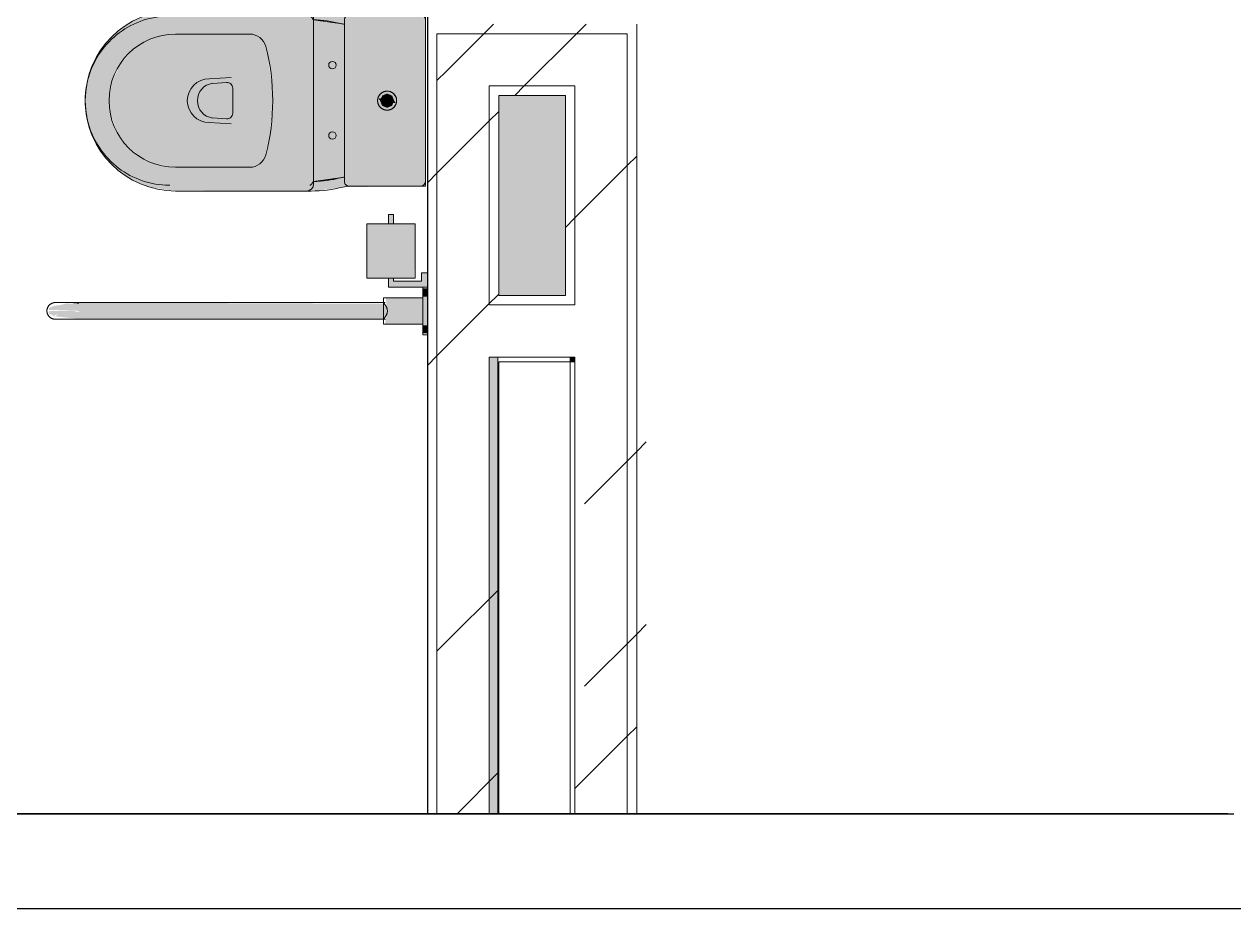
# Model space of a CAD drawing. Header units: millimetres. Extents: x -12551121 to 353735, y 112272 to 285506.
# Drawn here: x 96550 to 99092, y 166351 to 168212 of the extents above; entities that cross this region are included whole.
import ezdxf

# ---------------------------------------------------------------- set-up
doc = ezdxf.new("R2010")
doc.units = ezdxf.units.MM
doc.header["$MEASUREMENT"] = 0
for name, color, linetype in [('+AT9-HATCH', 8, 'Continuous'), ('+AT9_Hardscape', 1, 'Continuous'), ('SHEARWALL L9-L28', 4, 'Continuous')]:
    doc.layers.add(name, color=color, linetype=linetype)
for name, color, linetype, lineweight in [('FLOOR', 6, 'Continuous', 9), ('FLOOR-1', 51, 'Continuous', 9), ('PLUMB-1', 55, 'Continuous', 9), ('PLUMB-2', 254, 'Continuous', 9), ('PLUMB-4', 141, 'Continuous', 9), ('WALL-COMMON', 8, 'Continuous', 9), ('WALL-EXT', 2, 'Continuous', 9), ('WALL-EXTCUT', 1, 'Continuous', 9), ('WALL-FILL-1', 9, 'Continuous', 9), ('WALL-FILL-2', 7, 'Continuous', 9), ('WALL-INT', 6, 'Continuous', 9), ('WALL-INTCUT', 2, 'Continuous', 9), ('WALL-RETCUT-1', 1, 'Continuous', 25)]:
    doc.layers.add(name, color=color, linetype=linetype, lineweight=lineweight)
pattern_1 = [(45, (4925825.9, 2846928.6), (-791.9596, 791.9596), []), (45, (4925825.9, 2848128.6), (-791.9596, 791.9596), [])]
pattern_2 = [(45, (4847680.4, 2641064.6), (-791.9596, 791.9596), []), (45, (4847680.4, 2642264.6), (-791.9596, 791.9596), [])]

# ---------------------------------------------------------------- blocks, each defined once
blk = doc.blocks.new('AM_WC w enclosed Cistern _Bravat Rael C2181XUW_ - 715_L_ x 380_W_ x 755_H_ Bravat Rael C2181XUW w Cistern-1302198-GROUND FLOOR')
at = {"layer": 'PLUMB-2'}
h = blk.add_hatch(color=256, dxfattribs=at)
h.paths.add_polyline_path([(190, -250), (187.9, -206.4), (180, -160), (180, 0), (172.6, -0.3), (180, -10), (180, -160), (170, -170), (160.7, -170), (168.1, -208.8), (170, -235), (179.4, -235.9), (189.5, -246.5)])
h.paths.add_polyline_path([(36.2, -710.3), (22.9, -713.6), (22.9, -713.6)])
h.paths.add_polyline_path([(-160.7, -170), (-173, -169.1), (-180, -159.9), (-180, -10), (-172.3, 0), (-180, 0), (-181.7, -173.2), (-189, -224.3), (-188, -242.5), (-175, -235), (-170, -235), (-161.3, -173.2)])
h = blk.add_hatch(color=256, dxfattribs=at)
h.paths.add_polyline_path([(180, -10), (170, 0), (-172.6, -0.3), (-180, -10), (-180, -160), (-170, -170), (173, -169.1), (180, -159.9), (180, -118.2)])
h.paths.add_polyline_path([(15, -80.4), (10.6, -91), (4.9, -95.4), (4.2, -98.4), (-5.3, -93.2), (-10.6, -91), (-15, -80.4), (-10.6, -69.8), (-4.9, -65.4), (-4.2, -62.5), (5.3, -67.6), (10.6, -69.8)])
for points in [[(15, -80.4), (10.6, -69.8), (0, -65.4), (-10.6, -69.8), (-15, -80.4), (0, -80.4)], [(0, -65.4), (-4.2, -62.5), (-5.3, -67.6)], [(15, -80.4), (-15, -80.4), (-10.6, -91), (0, -95.4), (10.6, -91)], [(5.3, -93.2), (0, -95.4), (4.2, -98.4), (4.9, -95.4)], [(169.9, -235), (160.7, -170), (-160.7, -170), (-170, -235), (164.3, -235)], [(-160.7, -170), (-160.7, -170), (-161.2, -173.2)], [(-161.9, -178.2), (-162.5, -179.5), (-168.1, -208.8), (-165.9, -206.4), (-162.1, -179.5)], [(169.5, -232.6), (167.6, -206.4), (167.2, -216), (169, -229)], [(140, -369.3), (136.7, -354.4), (127.4, -342.4), (113.9, -335.4), (40.9, -323.4), (0, -320.8), (-67.5, -326.4), (-121, -338.2), (-132.7, -347.9), (-139.2, -361.7), (-140, -387.7), (-138.4, -537), (138.4, -537), (140, -525), (140, -377.3)], [(138.4, -537), (-138.4, -537), (-132.7, -567.2), (-118.3, -598.8), (-93.3, -628.3), (-62.8, -649.2), (-29.2, -661.2), (4.5, -664.4), (42, -657.8), (76.5, -641.2), (104.4, -616.9), (121.8, -593.7), (135.2, -561.2), (137.2, -546.2)]]:
    blk.add_hatch(color=256, dxfattribs=at).paths.add_polyline_path(points)
h = blk.add_hatch(color=256, dxfattribs=at)
h.paths.add_polyline_path([(190, -320.8), (188, -242.5), (175, -235), (-179.4, -235.9), (-189.5, -246.5), (-190, -266.1), (-188.5, -537), (-182.2, -576.6), (-168.2, -613.3), (-142.2, -651), (-107.9, -681.4), (-67.4, -702.7), (-22.9, -713.6), (22.9, -713.6), (67.4, -702.7), (107.9, -681.4), (142.2, -651), (168.2, -613.3), (185.6, -561.2), (190, -525), (190, -324.4)])
h.paths.add_polyline_path([(140, -369.3), (138.4, -537), (135.2, -561.2), (121.2, -595), (94.9, -627.1), (67.4, -647.3), (36.2, -660.2), (0, -665), (-36.2, -660.2), (-70, -646.2), (-99, -624), (-121.2, -595), (-135.2, -561.2), (-140, -525), (-139.2, -361.7), (-132.7, -347.9), (-121, -338.2), (-113.9, -335.4), (-57.4, -324.4), (0, -320.8), (57.4, -324.4), (121, -338.2), (132.7, -347.9), (139.2, -361.7)])
at = {"layer": 'PLUMB-1'}
for p, q in [((-180, -10), (-180, 0)), ((0, 0), (-170, 0)), ((0, 0), (-170, 0)), ((0, 0), (-146.9, 0)), ((170, 0), (0, 0)), ((146.9, 0), (0, 0)), ((170, 0), (0, 0)), ((-180, 0), (-170, 0)), ((-180, -10), (-180, -160)), ((-180, -10), (-180, -160)), ((180, 0), (170, 0)), ((180, -10), (180, 0)), ((180, -160), (180, -10)), ((180, -160), (180, -10)), ((-170, -170), (170, -170)), ((-160.7, -170), (-169.9, -235)), ((169.9, -235), (160.7, -170)), ((-190, -250), (-190, -240)), ((-190, -250), (-190, -525)), ((175, -235), (-175, -235)), ((190, -240), (190, -250)), ((190, -525), (190, -250)), ((-140, -525), (-140, -369.3)), ((-140, -525), (-140, -369.3)), ((140, -369.3), (140, -525)), ((140, -369.3), (140, -525)), ((-26.4, -405), (26.4, -405)), ((-49, -407.9), (-46, -454.4)), ((-38.3, -417.8), (-36.4, -447.1)), ((38.3, -417.8), (36.4, -447.1)), ((49, -407.9), (46, -454.4))]:
    blk.add_line(p, q, dxfattribs=at)
at = {"layer": 'PLUMB-1', "flags": 128}
for points in [[(20, -80.4), (20, -79.6), (19.9, -78.8), (19.9, -78), (19.7, -77.2), (19.6, -76.4), (19.4, -75.7), (19.2, -74.9), (19, -74.1), (18.7, -73.4), (18.4, -72.6), (18.1, -71.9), (17.7, -71.2), (17.4, -70.5), (16.9, -69.8), (16.5, -69.1), (16, -68.5), (15.6, -67.8), (15, -67.2), (14.5, -66.6), (13.9, -66.1), (13.3, -65.5), (12.7, -65), (12.1, -64.5), (11.5, -64), (10.8, -63.6), (10.1, -63.2), (9.4, -62.8), (8.7, -62.4), (8, -62.1), (7.2, -61.8), (6.5, -61.5), (5.7, -61.3), (5, -61), (4.2, -60.9), (3.4, -60.7), (2.6, -60.6), (1.8, -60.5), (1, -60.4), (0.2, -60.4), (-0.6, -60.4), (-1.4, -60.5), (-2.2, -60.5), (-3, -60.6), (-3.8, -60.8), (-4.5, -60.9), (-5.3, -61.1), (-6.1, -61.4), (-6.8, -61.6), (-7.6, -61.9), (-8.3, -62.2), (-9, -62.6), (-9.7, -63), (-10.4, -63.4), (-11.1, -63.8), (-11.8, -64.2), (-12.4, -64.7), (-13, -65.2), (-13.6, -65.8), (-14.2, -66.3), (-14.7, -66.9), (-15.3, -67.5), (-15.8, -68.1), (-16.3, -68.8), (-16.7, -69.4), (-17.1, -70.1), (-17.5, -70.8), (-17.9, -71.5), (-18.2, -72.2), (-18.6, -73), (-18.8, -73.7), (-19.1, -74.5), (-19.3, -75.2), (-19.5, -76), (-19.7, -76.8), (-19.8, -77.6), (-19.9, -78.4), (-20, -79.2), (-20, -80), (-20, -80.4)], [(-20, -80.4), (-20, -81.2), (-19.9, -82), (-19.9, -82.8), (-19.7, -83.6), (-19.6, -84.4), (-19.4, -85.2), (-19.2, -85.9), (-19, -86.7), (-18.7, -87.5), (-18.4, -88.2), (-18.1, -88.9), (-17.7, -89.7), (-17.4, -90.4), (-16.9, -91), (-16.5, -91.7), (-16, -92.4), (-15.6, -93), (-15, -93.6), (-14.5, -94.2), (-13.9, -94.8), (-13.3, -95.3), (-12.7, -95.8), (-12.1, -96.3), (-11.5, -96.8), (-10.8, -97.2), (-10.1, -97.7), (-9.4, -98.1), (-8.7, -98.4), (-8, -98.8), (-7.2, -99.1), (-6.5, -99.3), (-5.7, -99.6), (-5, -99.8), (-4.2, -100), (-3.4, -100.1), (-2.6, -100.2), (-1.8, -100.3), (-1, -100.4), (-0.2, -100.4), (0.6, -100.4), (1.4, -100.4), (2.2, -100.3), (3, -100.2), (3.8, -100.1), (4.5, -99.9), (5.3, -99.7), (6.1, -99.5), (6.8, -99.2), (7.6, -98.9), (8.3, -98.6), (9, -98.3), (9.7, -97.9), (10.4, -97.5), (11.1, -97), (11.8, -96.6), (12.4, -96.1), (13, -95.6), (13.6, -95.1), (14.2, -94.5), (14.7, -93.9), (15.3, -93.3), (15.8, -92.7), (16.3, -92.1), (16.7, -91.4), (17.1, -90.7), (17.5, -90), (17.9, -89.3), (18.2, -88.6), (18.6, -87.9), (18.8, -87.1), (19.1, -86.4), (19.3, -85.6), (19.5, -84.8), (19.7, -84), (19.8, -83.2), (19.9, -82.4), (20, -81.6), (20, -80.8), (20, -80.4)], [(-178, -242.5), (-177.7, -242), (-177.4, -241.5), (-177, -241), (-176.6, -240.5), (-176.3, -240.1), (-175.8, -239.6), (-175.4, -239.2), (-175, -238.8), (-174.5, -238.4), (-174.1, -238), (-173.6, -237.7), (-173.1, -237.4), (-172.6, -237), (-172, -236.8), (-171.5, -236.5), (-171, -236.2), (-170.4, -236), (-170.1, -235.9)], [(170.1, -235.9), (170.7, -236.1), (171.2, -236.4), (171.8, -236.6), (172.3, -236.9), (172.8, -237.2), (173.3, -237.5), (173.8, -237.9), (174.3, -238.2), (174.8, -238.6), (175.2, -239), (175.6, -239.4), (176.1, -239.9), (176.4, -240.3), (176.8, -240.8), (177.2, -241.3), (177.5, -241.7), (177.8, -242.3), (178, -242.5)], [(0, -715), (-7.1, -714.9), (-14.2, -714.4), (-21.3, -713.7), (-28.4, -712.7), (-35.4, -711.5), (-42.3, -709.9), (-49.2, -708.1), (-56, -706), (-62.7, -703.6), (-69.3, -700.9), (-75.8, -698), (-82.2, -694.9), (-88.4, -691.5), (-94.6, -687.8), (-100.5, -683.9), (-106.3, -679.8), (-111.9, -675.4), (-117.4, -670.8), (-122.6, -666), (-127.7, -661), (-132.5, -655.8), (-137.2, -650.4), (-141.6, -644.8), (-145.8, -639.1), (-149.8, -633.2), (-153.5, -627.1), (-157, -620.9), (-160.2, -614.6), (-163.2, -608.1), (-165.9, -601.5), (-168.3, -594.8), (-170.5, -588), (-172.4, -581.2), (-174.1, -574.2), (-175.4, -567.3), (-176.5, -560.2), (-177.3, -553.1), (-177.8, -546), (-178, -538.9), (-178, -537)], [(178, -537), (177.9, -544.1), (177.4, -551.2), (176.7, -558.3), (175.7, -565.4), (174.5, -572.4), (172.9, -579.3), (171.1, -586.2), (169, -593), (166.6, -599.7), (163.9, -606.3), (161, -612.8), (157.9, -619.2), (154.5, -625.4), (150.8, -631.6), (146.9, -637.5), (142.8, -643.3), (138.4, -648.9), (133.8, -654.4), (129, -659.6), (124, -664.7), (118.8, -669.5), (113.4, -674.2), (107.8, -678.6), (102.1, -682.8), (96.2, -686.8), (90.1, -690.5), (83.9, -694), (77.6, -697.2), (71.1, -700.2), (64.5, -702.9), (57.8, -705.3), (51, -707.5), (44.2, -709.4), (37.2, -711.1), (30.3, -712.4), (23.2, -713.5), (16.1, -714.3), (9, -714.8), (1.9, -715), (0, -715)]]:
    blk.add_lwpolyline(points, dxfattribs=at)
at = {"layer": 'PLUMB-1'}
for centre, radius, start, end in [((-170, -10), 10, 90, 180), ((-170, -10), 10, 90, 180), ((170, -10), 10, 0, 90), ((170, -10), 10, 360, 90), ((-170, -10), 10, 105, 180), ((-170, -10), 10, 105, 180), ((-170, -10), 10, 105, 180), ((170, -10), 10, 360, 75), ((170, -10), 10, 360, 75), ((170, -10), 10, 360, 75), ((0, -80.4), 20, 0, 180), ((0, -80.4), 20, 0, 180), ((0, -80.4), 20, 180, 0), ((0, -80.4), 20, 180, 0), ((81.6, -240), 271.6, 165.7695, 180), ((-233.8, -160), 53.8, 345.7695, 360), ((-170, -160), 10, 180, 270), ((-170, -160), 10, 180, 270), ((-170, -160), 10, 180, 255), ((-170, -160), 10, 180, 255), ((-170, -160), 10, 180, 255), ((-233.8, -160), 73.8, 345.7695, 352.2081), ((233.8, -160), 73.8, 187.7919, 194.2305), ((170, -160), 10, 270, 360), ((170, -160), 10, 273.1254, 0), ((170, -160), 10, 285, 360), ((170, -160), 10, 285, 360), ((170, -160), 10, 285, 0), ((233.8, -160), 53.8, 180, 194.2305), ((-81.6, -240), 271.6, 360, 14.2305), ((81.6, -240), 251.6, 165.7695, 178.8585), ((-73.2, -195.4), 7.83, 0, 180), ((-73.2, -195.4), 7.83, 180, 0), ((74.8, -195.4), 7.83, 360, 180), ((74.8, -195.4), 7.83, 180, 360), ((-81.6, -240), 251.6, 1.1415, 14.2305), ((-175, -250), 15, 90, 180), ((-175, -250), 15, 105, 150), ((175, -250), 15, 360, 90), ((175, -250), 15, 30, 75), ((0, -770.2), 449.4, 75.3242, 104.6758), ((0, -770.2), 449.4, 75.3242, 104.6758), ((-105, -369.3), 35, 104.6758, 180), ((-105, -369.3), 35, 104.6758, 180), ((105, -369.3), 35, 0, 75.3242), ((105, -369.3), 35, 0, 75.3242), ((-26.4, -417), 12, 90, 183.6914), ((26.4, -417), 12, 356.3086, 90), ((0, -454.4), 46, 180, 360), ((0, -442.4), 36.8, 187.3828, 352.6172), ((0, -525), 190, 180, 360), ((0, -525), 140, 180, 0), ((0, -525), 140, 180, 0), ((0, -537), 178, 252.8535, 257.9219), ((0, -537), 178, 282.0781, 287.1465), ((0, -537), 178, 266.5739, 270), ((0, -537), 178, 270, 273.4261)]:
    blk.add_arc(centre, radius, start, end, dxfattribs=at)
blk = doc.blocks.new('Grab-Rail-Dropdown - 100x800x230-2917237-GROUND FLOOR')
at = {"layer": 'PLUMB-4'}
for points in [[(-30, 41.2), (-47.3, 41.2), (-47.3, 31.2), (-30, 31.2)], [(30, 31.2), (30, 41.2), (-30, 41.2), (-30, 31.2), (16.9, 31.2)], [(27.5, 31.2), (-27.7, 31.2), (-27.7, -28.8), (27.5, -28.8)], [(47.3, 41.2), (30, 41.2), (30, 31.2), (47.3, 31.2)], [(27.5, -42.9), (27.5, -28.8), (-27.7, -28.8), (-27.7, -48.2), (-4.9, -43.9), (4.9, -43.9), (27.5, -46.4), (27.5, -43.5)], [(-11.2, -46.8), (-17.5, -49.4), (-15.4, -49.6), (-11.9, -47.3)], [(0, -44), (0, -42.9), (-11.2, -46.8), (-17.2, -51), (-16.1, -691.3), (0, -691.3), (0, -44.2)], [(17.5, -691.3), (15, -49.4), (3.1, -43.5), (0, -44.7), (0, -691.3), (17.2, -691.3)], [(17.5, -60.8), (16.7, -47.3), (15.2, -49.5), (17.2, -53.6), (17.5, -71.3)], [(16.9, -691.3), (15.2, -691.3), (16.5, -705.3)]]:
    blk.add_hatch(color=256, dxfattribs=at).paths.add_polyline_path(points)
h = blk.add_hatch(color=256, dxfattribs=at)
h.paths.add_polyline_path([(0, -704.2), (-2.3, -691.3), (-16.9, -691.3), (-11.2, -743.3), (-5, -755.3), (0, -753.6), (0, -708.2)])
h.paths.add_polyline_path([(-6.7, -736.5), (-9.3, -743), (-11.2, -740.1), (-7.5, -737)])
h = blk.add_hatch(color=256, dxfattribs=at)
h.paths.add_polyline_path([(15.6, -713.2), (15, -691.3), (0, -691.3), (2.3, -754.4), (6.3, -754.7), (10.7, -743.4), (12.4, -729.9), (12.9, -728.5), (15.2, -720)])
h.paths.add_polyline_path([(17.2, -705.3), (16.1, -716.2), (16.9, -721.1), (17.2, -706.1)])
h.paths.add_polyline_path([(13, -738.8), (11.2, -734.9), (12.4, -738.4), (12.7, -738.6)])
at = {"layer": 'PLUMB-1'}
for p, q in [((-50, 41.2), (-50, 31.2)), ((-50, 31.2), (-30, 31.2)), ((-50, 31.2), (-47.3, 31.2)), ((30, 31.2), (-30, 31.2)), ((-27.7, -28.8), (-27.7, 31.2)), ((-27.7, 31.2), (27.5, 31.2)), ((27.5, 31.2), (27.5, -28.8)), ((30, 31.2), (50, 31.2)), ((47.3, 31.2), (50, 31.2)), ((50, 31.2), (50, 41.2)), ((-27.7, -28.8), (-27.7, -51.3)), ((-17.5, -47.3), (-17.5, -691.3)), ((17.5, -691.3), (17.5, -47.4)), ((27.5, -51.3), (27.5, -28.8)), ((-27.7, -51.3), (-17.5, -51.3)), ((-17.5, -51.2), (-17.5, -691.3)), ((-17.5, -51.3), (17.5, -51.3)), ((17.5, -691.3), (17.5, -51.2)), ((17.5, -51.3), (27.5, -51.3))]:
    blk.add_line(p, q, dxfattribs=at)
at = {"layer": 'PLUMB-1', "flags": 128}
for points in [[(-17.5, -691.3), (-17.5, -693.2), (-17.5, -695.2), (-17.5, -697.2), (-17.5, -699.2), (-17.5, -701.2), (-17.5, -703.1), (-17.5, -705.1), (-17.5, -707), (-17.5, -708.9), (-17.5, -710.7), (-17.5, -712.5), (-17.5, -714.3), (-17.5, -716.1), (-17.5, -717.8), (-17.5, -719.5), (-17.5, -721.1), (-17.5, -722.7), (-17.5, -724.2), (-17.5, -725.7), (-17.5, -727.1), (-17.5, -728.5), (-17.5, -729.8), (-17.5, -731), (-17.5, -732.2), (-17.5, -733.3), (-17.5, -734.4), (-17.5, -735.3), (-17.5, -736.3), (-17.5, -737.1), (-17.5, -737.9), (-17.5, -738.5), (-17.5, -739.2), (-17.5, -739.7), (-17.5, -740.1), (-17.5, -740.5), (-17.5, -740.8), (-17.5, -741), (-17.5, -741.2), (-17.5, -741.2)], [(-17.5, -741.3), (-17.5, -741.2), (-17.5, -741.1), (-17.5, -740.9), (-17.5, -740.6), (-17.5, -740.3), (-17.5, -739.8), (-17.5, -739.3), (-17.5, -738.7), (-17.5, -738), (-17.5, -737.3), (-17.5, -736.5), (-17.5, -735.6), (-17.5, -734.6), (-17.5, -733.6), (-17.5, -732.5), (-17.5, -731.4), (-17.5, -730.1), (-17.5, -728.8), (-17.5, -727.5), (-17.5, -726.1), (-17.5, -724.6), (-17.5, -723.1), (-17.5, -721.5), (-17.5, -719.9), (-17.5, -718.3), (-17.5, -716.6), (-17.5, -714.8), (-17.5, -713), (-17.5, -711.2), (-17.5, -709.4), (-17.5, -707.5), (-17.5, -705.6), (-17.5, -703.7), (-17.5, -701.7), (-17.5, -699.7), (-17.5, -697.8), (-17.5, -695.8), (-17.5, -693.8), (-17.5, -691.8), (-17.5, -691.3)], [(17.5, -741.3), (17.5, -741.2), (17.5, -741.1), (17.5, -740.9), (17.5, -740.6), (17.5, -740.3), (17.5, -739.8), (17.5, -739.3), (17.5, -738.7), (17.5, -738), (17.5, -737.3), (17.5, -736.5), (17.5, -735.6), (17.5, -734.6), (17.5, -733.6), (17.5, -732.5), (17.5, -731.4), (17.5, -730.1), (17.5, -728.8), (17.5, -727.5), (17.5, -726.1), (17.5, -724.6), (17.5, -723.1), (17.5, -721.5), (17.5, -719.9), (17.5, -718.3), (17.5, -716.6), (17.5, -714.8), (17.5, -713), (17.5, -711.2), (17.5, -709.4), (17.5, -707.5), (17.5, -705.6), (17.5, -703.7), (17.5, -701.7), (17.5, -699.7), (17.5, -697.8), (17.5, -695.8), (17.5, -693.8), (17.5, -691.8), (17.5, -691.3)], [(17.5, -691.3), (17.5, -693.2), (17.5, -695.2), (17.5, -697.2), (17.5, -699.2), (17.5, -701.2), (17.5, -703.1), (17.5, -705.1), (17.5, -707), (17.5, -708.9), (17.5, -710.7), (17.5, -712.5), (17.5, -714.3), (17.5, -716.1), (17.5, -717.8), (17.5, -719.5), (17.5, -721.1), (17.5, -722.7), (17.5, -724.2), (17.5, -725.7), (17.5, -727.1), (17.5, -728.5), (17.5, -729.8), (17.5, -731), (17.5, -732.2), (17.5, -733.3), (17.5, -734.4), (17.5, -735.3), (17.5, -736.3), (17.5, -737.1), (17.5, -737.9), (17.5, -738.5), (17.5, -739.2), (17.5, -739.7), (17.5, -740.1), (17.5, -740.5), (17.5, -740.8), (17.5, -741), (17.5, -741.2), (17.5, -741.2)], [(0, -758.8), (-0.7, -758.7), (-1.4, -758.7), (-2.1, -758.6), (-2.8, -758.5), (-3.5, -758.4), (-4.2, -758.2), (-4.8, -758.1), (-5.5, -757.9), (-6.2, -757.6), (-6.8, -757.4), (-7.5, -757.1), (-8.1, -756.8), (-8.7, -756.4), (-9.3, -756.1), (-9.9, -755.7), (-10.5, -755.3), (-11, -754.9), (-11.5, -754.4), (-12.1, -753.9), (-12.6, -753.4), (-13, -752.9), (-13.5, -752.4), (-13.9, -751.9), (-14.3, -751.3), (-14.7, -750.7), (-15.1, -750.1), (-15.4, -749.5), (-15.8, -748.9), (-16, -748.2), (-16.3, -747.6), (-16.6, -746.9), (-16.8, -746.3), (-17, -745.6), (-17.1, -744.9), (-17.2, -744.2), (-17.4, -743.5), (-17.4, -742.8), (-17.5, -742.1), (-17.5, -741.4), (-17.5, -741.3)], [(17.5, -741.3), (17.5, -741.9), (17.4, -742.6), (17.4, -743.3), (17.3, -744), (17.2, -744.7), (17, -745.4), (16.8, -746.1), (16.6, -746.8), (16.4, -747.4), (16.1, -748.1), (15.8, -748.7), (15.5, -749.3), (15.2, -749.9), (14.8, -750.5), (14.4, -751.1), (14, -751.7), (13.6, -752.3), (13.2, -752.8), (12.7, -753.3), (12.2, -753.8), (11.7, -754.3), (11.2, -754.7), (10.6, -755.2), (10, -755.6), (9.5, -756), (8.9, -756.3), (8.2, -756.7), (7.6, -757), (7, -757.3), (6.3, -757.6), (5.7, -757.8), (5, -758), (4.3, -758.2), (3.7, -758.4), (3, -758.5), (2.3, -758.6), (1.6, -758.7), (0.9, -758.7), (0.2, -758.7), (0, -758.8)]]:
    blk.add_lwpolyline(points, dxfattribs=at)
at = {"layer": 'PLUMB-1'}
for points, knots in [([(0, -42.9), (-1.1, -43), (-2.7, -43.2), (-4.5, -43.7), (-5.4, -43.9), (-6.2, -44.2), (-6.9, -44.4), (-7.8, -44.8), (-8.8, -45.4), (-9.9, -46), (-10.5, -46.4), (-10.9, -46.6), (-11.2, -46.8), (-11.5, -47), (-11.9, -47.2), (-12.5, -47.6), (-13.3, -48.2), (-14.1, -48.7), (-14.6, -49.1), (-15, -49.4), (-15.4, -49.6), (-15.9, -50), (-16.4, -50.4), (-16.9, -50.8), (-17.3, -51.1), (-17.5, -51.2), (-17.5, -51.2)], [0, 0, 0, 0, 0.0555556, 0.0833333, 0.0972222, 0.1111111, 0.125, 0.1388889, 0.1666667, 0.1944444, 0.2083333, 0.2152778, 0.2222222, 0.2291667, 0.2361111, 0.25, 0.2777778, 0.3055556, 0.3194444, 0.3333333, 0.3472222, 0.3611111, 0.3888889, 0.4166667, 0.4444444, 0.5, 0.5, 0.5, 0.5]), ([(17.5, -51.2), (17.5, -51.2), (17.5, -51.2), (17.2, -51), (16.9, -50.8), (16.4, -50.4), (15.9, -50), (15.5, -49.7), (15.2, -49.5), (15, -49.4), (14.7, -49.2), (14.3, -48.9), (13.8, -48.5), (13.1, -48), (12.3, -47.5), (11.7, -47.1), (11.3, -46.8), (11, -46.7), (10.2, -46.2), (8.9, -45.4), (7.4, -44.6), (6.4, -44.3), (6.1, -44.1), (5.5, -44), (4.3, -43.6), (2.4, -43.2), (0.8, -43), (0, -42.9)], [0.5, 0.5, 0.5, 0.5, 0.5277778, 0.5555556, 0.5833333, 0.6111111, 0.6388889, 0.6527778, 0.6597222, 0.6666667, 0.6770833, 0.6875, 0.7083333, 0.7291667, 0.75, 0.7708333, 0.7760417, 0.78125, 0.7916667, 0.8333333, 0.875, 0.8854167, 0.890625, 0.8958333, 0.9166667, 0.9583333, 1, 1, 1, 1])]:
    blk.add_open_spline(points, degree=3, knots=knots, dxfattribs=at)
for points in [[(-17.5, -51.2), (-17.5, -51.2), (-17.4, -51.2), (-17.3, -51.1), (-17.2, -51)], [(17.2, -51), (17.4, -51.2), (17.5, -51.2), (17.5, -51.2)]]:
    blk.add_open_spline(points, degree=3, dxfattribs=at)
blk = doc.blocks.new('AM_Toilet_Paper_Dispenser - Toilet_Paper_Dispenser-3042649-GROUND FLOOR')
at = {"layer": 'PLUMB-2'}
blk.add_hatch(color=256, dxfattribs=at).paths.add_polyline_path([(-69.3, 202.4), (-69.3, 100.8), (45, 102.5), (45, 202.4), (5.5, 202.4)])
h = blk.add_hatch(color=256, dxfattribs=at)
h.paths.add_polyline_path([(-88.3, 151.6), (-88.3, 146.6), (-69.3, 146.6), (-69.3, 156.6), (-88.3, 156.6)])
h.paths.add_polyline_path([(34.1, 85), (34.1, 75), (64.1, 75), (64.1, 156.6), (45, 156.6), (45, 146.6), (51.4, 145), (51.4, 87.7), (34.1, 87.7)])
at = {"layer": 'PLUMB-1'}
for p, q in [((45, 202.4), (-69.3, 202.4)), ((-69.3, 202.4), (-69.3, 100.8)), ((45, 100.8), (45, 202.4)), ((-69.3, 156.6), (-88.3, 156.6)), ((-88.3, 156.6), (-88.3, 146.6)), ((64.1, 156.6), (45, 156.6)), ((64.1, 75), (64.1, 156.6)), ((-88.3, 146.6), (-69.3, 146.6)), ((45, 146.6), (51.4, 146.6)), ((51.4, 146.6), (51.4, 87.7)), ((-69.3, 100.8), (45, 100.8)), ((51.4, 87.7), (34.1, 87.7)), ((34.1, 87.7), (34.1, 75))]:
    blk.add_line(p, q, dxfattribs=at)
blk = doc.blocks.new('riser')
at = {"layer": 'WALL-FILL-1'}
h = blk.add_hatch(dxfattribs=at)
h.set_pattern_fill('FP_1', color=251, style=0, pattern_type=2)
h.set_pattern_definition(pattern_2)
h.paths.add_polyline_path([(19251.7, -38222.5), (19271.7, -38222.5), (19271.7, -37652.2), (19251.7, -37652.2), (19251.7, -37805)])
h = blk.add_hatch(dxfattribs=at)
h.set_pattern_fill('FP_1', color=251, style=0, pattern_type=2)
h.set_pattern_definition(pattern_2)
h.paths.add_polyline_path([(19271.7, -37672.2), (19691.7, -37672.2), (19691.7, -37652.2), (19271.7, -37652.2)])
h = blk.add_hatch(dxfattribs=at)
h.set_pattern_fill('FP_1', color=251, style=0, pattern_type=2)
h.set_pattern_definition(pattern_2)
h.paths.add_polyline_path([(19671.7, -38222.5), (19691.7, -38222.5), (19691.7, -37672.2), (19671.7, -37672.2), (19671.7, -38205.6)])
h = blk.add_hatch(dxfattribs=at)
h.set_pattern_fill('FP_1', color=251, style=0, pattern_type=2)
h.set_pattern_definition(pattern_2)
h.paths.add_polyline_path([(19401.7, -38222.5), (19401.7, -37782.2), (19381.7, -37782.2), (19381.7, -38222.5), (19394.3, -38222.5)])
h = blk.add_hatch(dxfattribs=at)
h.set_pattern_fill('FP_1', color=251, style=0, pattern_type=2)
h.set_pattern_definition(pattern_2)
h.paths.add_polyline_path([(19561.7, -37802.2), (19561.7, -37782.2), (19401.7, -37782.2), (19401.7, -37802.2), (19541.7, -37802.2)])
h = blk.add_hatch(dxfattribs=at)
h.set_pattern_fill('FP_1', color=251, style=0, pattern_type=2)
h.set_pattern_definition(pattern_2)
h.paths.add_polyline_path([(19561.7, -38222.5), (19561.7, -37802.2), (19541.7, -37802.2), (19541.7, -38222.5)])
h = blk.add_hatch(dxfattribs=at)
h.set_pattern_fill('FP_1', color=251, style=0, pattern_type=2)
h.set_pattern_definition(pattern_2)
h.paths.add_polyline_path([(19671.7, -38242.5), (19691.7, -38241.1), (19691.7, -38222.5), (19671.7, -38222.5), (19671.7, -38241.1)])
h.paths.add_polyline_path([(19252.9, -38242.5), (19271.7, -38241.1), (19271.7, -38222.5), (19251.7, -38222.5), (19251.7, -38242.5)])
h.paths.add_polyline_path([(19381.7, -38242.5), (19561.7, -38241.1), (19561.7, -38222.5), (19381.7, -38222.5), (19381.7, -38241.1)])
h = blk.add_hatch(dxfattribs=at)
h.set_pattern_fill('FP_1', color=251, style=0, pattern_type=2)
h.set_pattern_definition(pattern_2)
h.paths.add_polyline_path([(19251.7, -39312.5), (19271.7, -39312.5), (19271.7, -38242.5), (19251.7, -38242.5), (19251.7, -39233.7)])
h = blk.add_hatch(dxfattribs=at)
h.set_pattern_fill('FP_1', color=251, style=0, pattern_type=2)
h.set_pattern_definition(pattern_2)
h.paths.add_polyline_path([(19691.7, -39312.5), (19691.7, -38242.5), (19671.7, -38242.5), (19671.7, -39312.5)])
at = {"layer": 'WALL-FILL-2'}
h = blk.add_hatch(dxfattribs=at)
h.set_pattern_fill('FP_1', color=251, style=0, pattern_type=2)
h.set_pattern_definition(pattern_2)
h.paths.add_polyline_path([(19381.7, -38242.5), (19381.7, -37672.2), (19271.7, -37672.2), (19271.7, -38242.5)])
h = blk.add_hatch(dxfattribs=at)
h.set_pattern_fill('FP_1', color=251, style=0, pattern_type=2)
h.set_pattern_definition(pattern_2)
h.paths.add_polyline_path([(19561.7, -37782.2), (19671.7, -37782.2), (19671.7, -37672.2), (19381.7, -37672.2), (19381.7, -37782.2), (19401.7, -37782.2)])
h = blk.add_hatch(dxfattribs=at)
h.set_pattern_fill('FP_1', color=251, style=0, pattern_type=2)
h.set_pattern_definition(pattern_2)
h.paths.add_polyline_path([(19571.7, -38242.5), (19671.7, -38241.1), (19671.7, -37782.2), (19561.7, -37782.2), (19561.7, -38242.5)])
h = blk.add_hatch(dxfattribs=at)
h.set_pattern_fill('FP_1', color=251, style=0, pattern_type=2)
h.set_pattern_definition(pattern_2)
h.paths.add_polyline_path([(19401.7, -38352.5), (19671.7, -38352.5), (19671.7, -38242.5), (19271.7, -38242.5), (19271.7, -38352.5), (19399.7, -38352.5)])
h = blk.add_hatch(dxfattribs=at)
h.set_pattern_fill('FP_1', color=251, style=0, pattern_type=2)
h.set_pattern_definition(pattern_2)
h.paths.add_polyline_path([(19304.6, -39312.5), (19381.7, -39312.5), (19381.7, -38352.5), (19271.7, -38352.5), (19271.7, -39312.5)])
h = blk.add_hatch(dxfattribs=at)
h.set_pattern_fill('FP_1', color=251, style=0, pattern_type=2)
h.set_pattern_definition(pattern_2)
h.paths.add_polyline_path([(19561.7, -39312.5), (19671.7, -39312.5), (19671.7, -38352.5), (19561.7, -38352.5), (19561.7, -39248.3)])

msp = doc.modelspace()

# ---------------------------------------------------------------- hatches: boundary and pattern name
at = {"layer": '+AT9-HATCH'}
h = msp.add_hatch(dxfattribs=at)
h.set_pattern_fill('LINE', color=8, scale=750)
h.paths.add_polyline_path([(98342.2, 176851.5), (98342.2, 179526.5), (97292.2, 179526.5, 0.414214), (96392.2, 178626.5), (96392.2, 177751.5, -0.414214), (95292.2, 176651.5), (94892.2, 176651.5), (94892.2, 174751.5), (96392.2, 174751.5, 0.414214), (97292.2, 175651.5), (97292.2, 176001.5), (97292.2, 176451.5, -0.414214), (97692.2, 176851.5), (98342.2, 176851.5)], is_closed=False)
h.paths.add_polyline_path([(98392.2, 179526.5), (98392.2, 176851.5), (98692.2, 176851.5), (98692.2, 179526.5)])
h.paths.add_polyline_path([(98742.2, 179526.5), (98742.2, 176851.5), (99042.2, 176851.5), (99042.2, 179526.5)])
h.paths.add_polyline_path([(99367.2, 179526.5), (99367.2, 176851.5), (99667.2, 176851.5), (99667.2, 179526.5)])
h.paths.add_polyline_path([(99717.2, 179526.5), (99717.2, 176851.5), (100017.2, 176851.5), (100017.2, 179526.5)])
h.paths.add_polyline_path([(100067.2, 179526.5), (100067.2, 176851.5), (100367.2, 176851.5), (100367.2, 179526.5)])
h.paths.add_polyline_path([(100417.2, 179526.5), (100417.2, 176851.5), (100717.2, 176851.5), (100717.2, 179526.5)])
h.paths.add_polyline_path([(101067.2, 176716), (101067.2, 179526.5), (100767.2, 179526.5), (100767.2, 176851.5), (100767.2, 176851.5, -0.21525)])
h.paths.add_polyline_path([(101117.2, 179526.5), (101117.2, 173451.5), (101417.2, 173451.5), (101417.2, 179504, 0.056082), (101217.2, 179526.5), (101117.2, 179526.5)], is_closed=False)
h.paths.add_polyline_path([(101467.2, 179491.1), (101467.2, 173451.5), (101767.2, 173451.5), (101767.2, 179338.9, 0.094274)])
h.paths.add_polyline_path([(102117.2, 178626.6, 0.213378), (101817.2, 179297.3), (101817.2, 173451.5), (102117.2, 173451.5), (102117.2, 178626.5)], is_closed=False)
h.paths.add_polyline_path([(101817.2, 173101.5), (101817.2, 170101.5), (102117.2, 170101.5), (102117.2, 173101.5)])
h.paths.add_polyline_path([(101467.2, 173101.5), (101467.2, 170101.5), (101767.2, 170101.5), (101767.2, 173101.5)])
h.paths.add_polyline_path([(101117.2, 173101.5), (101117.2, 170101.5), (101417.2, 170101.5), (101417.2, 173101.5)])
h.paths.add_polyline_path([(101117.2, 169801.5), (101117.2, 166601.5), (101417.2, 166601.5), (101417.2, 169801.5)])
h.paths.add_polyline_path([(101467.2, 169801.5), (101467.2, 166601.5), (101767.2, 166601.5), (101767.2, 169801.5)])
h.paths.add_polyline_path([(101817.2, 169801.5), (101817.2, 166601.5), (102117.2, 166601.5), (102117.2, 169801.5)])
h.paths.add_polyline_path([(102517.2, 169801.5), (102817.2, 169801.5), (102817.2, 166601.5), (102517.2, 166601.5)])
h.paths.add_polyline_path([(102167.2, 169801.5), (102467.2, 169801.5), (102467.2, 166601.5), (102167.2, 166601.5)])
h.paths.add_polyline_path([(102867.2, 169801.5), (103167.2, 169801.5), (103167.2, 166601.5), (102867.2, 166601.5)])
h.paths.add_polyline_path([(102867.2, 173101.5), (103167.2, 173101.5), (103167.2, 170101.5), (102867.2, 170101.5)])
h.paths.add_polyline_path([(102167.2, 173101.5), (102467.2, 173101.5), (102467.2, 170101.5), (102167.2, 170101.5)])
h.paths.add_polyline_path([(102517.2, 173101.5), (102817.2, 173101.5), (102817.2, 170101.5), (102517.2, 170101.5)])
at = {"layer": '+AT9_Hardscape'}
h = msp.add_hatch(dxfattribs=at)
h.set_pattern_fill('CTYSQMK2', color=8, scale=30)
h.set_pattern_definition([(0, (84.85, 0), (360, 360), [550.293, -169.707]), (90, (0, 84.85), (-360, 360), [550.293, -169.707]), (45, (275.15, 360), (-360.0008, 360.0008), [120, -389.118]), (315, (275.15, 360), (360.0008, 360.0008), [120, -389.118]), (45, (360, 275.15), (-360.0008, 360.0008), [120, -389.118]), (315, (360, 444.85), (360.0008, 360.0008), [120, -389.118])])
h.paths.add_polyline_path([(103192.2, 169851.6), (101067.2, 169851.6), (101067.2, 170051.5), (101067.2, 173151.6), (101067.2, 173351.5), (101067.2, 176451.5, 0.414214), (100767.2, 176751.5), (99292.2, 176751.5), (99092.2, 176751.5), (98142.2, 176751.5), (97692.2, 176751.5, 0.414213), (97392.2, 176451.5), (97392.2, 176001.5), (97392.2, 175651.5, -0.414214), (96392.2, 174651.5), (94842.2, 174651.5), (94842.2, 173826.5), (97342.2, 173826.5), (97342.2, 173226.5), (97342.2, 171216.5), (99072.2, 171216.5), (99092.2, 171216.5), (99092.2, 175751.6), (99272.2, 175751.6), (99292.2, 175751.5), (99292.2, 170526.6), (99272.2, 170526.5), (99272.2, 166551.6), (101067.2, 166551.6), (101078.7, 169851.5), (101972.2, 169851.5), (101972.2, 169801.5), (102117.2, 169801.5), (102117.2, 168556.8), (102167.2, 168556.8), (102161.9, 169077.1), (102122.2, 169077.1), (102122.2, 169851.5), (103015.8, 169851.5), (103015.8, 169801.5), (103042.2, 169801.5), (103042.2, 169851.5), (103192.2, 169851.5)], is_closed=False)
h.paths.add_polyline_path([(102167.2, 171018), (102117.2, 171021.5), (102167.2, 171020.1), (102175.7, 171019.9)], is_closed=False)
h.paths.add_polyline_path([(94842.2, 173226.5), (94822.2, 171216.5), (96211.9, 171216.5), (96442.2, 171216.5), (96442.2, 173226.5), (94842.2, 173226.5)])
h.paths.add_polyline_path([(96442.2, 173226.5), (96442.2, 171216.5), (96742.2, 171216.5), (96742.2, 173226.5)])
h.paths.add_polyline_path([(97042.2, 173226.5), (96742.2, 173226.5), (96742.2, 171216.5), (97042.2, 171216.5)])
h.paths.add_polyline_path([(97042.2, 171216.5), (97342.2, 171216.5), (97342.2, 173226.5), (97042.2, 173226.5)])
at = {"layer": 'FLOOR-1'}
h = msp.add_hatch(color=256, dxfattribs=at)
h.paths.add_polyline_path([(97539.8, 166551.5), (97545.2, 166551.5), (97545.2, 167511.5), (97527.2, 167511.5), (97527.2, 166551.5)])
h.paths.add_polyline_path([(97687.2, 167641.5), (97687.2, 168061.8), (97547.2, 168061.8), (97547.2, 167641.5), (97644, 167641.5)])
at = {"layer": 'WALL-EXT'}
msp.add_hatch(color=256, dxfattribs=at).paths.add_polyline_path([(97702.6, 167501.5), (97707.2, 167501.5), (97707.2, 167511.5), (97697.2, 167511.5), (97697.2, 167501.5)])
at = {"layer": 'WALL-FILL-1'}
h = msp.add_hatch(dxfattribs=at)
h.set_pattern_fill('FP_1', color=256, style=0, pattern_type=2)
h.set_pattern_definition(pattern_1)
h.paths.add_polyline_path([(97397.2, 167641.5), (97417.2, 167641.5), (97417.2, 168211.8), (97397.2, 168211.8), (97397.2, 168059)])
h = msp.add_hatch(dxfattribs=at)
h.set_pattern_fill('FP_1', color=256, style=0, pattern_type=2)
h.set_pattern_definition(pattern_1)
h.paths.add_polyline_path([(97417.2, 168191.8), (97837.2, 168191.8), (97837.2, 168211.8), (97417.2, 168211.8)])
h = msp.add_hatch(dxfattribs=at)
h.set_pattern_fill('FP_1', color=256, style=0, pattern_type=2)
h.set_pattern_definition(pattern_1)
h.paths.add_polyline_path([(97817.2, 167641.5), (97837.2, 167641.5), (97837.2, 168191.7), (97817.2, 168191.8), (97817.2, 167658.4)])
h = msp.add_hatch(dxfattribs=at)
h.set_pattern_fill('FP_1', color=256, style=0, pattern_type=2)
h.set_pattern_definition(pattern_1)
h.paths.add_polyline_path([(97547.2, 167641.5), (97547.2, 168081.8), (97527.2, 168081.8), (97527.2, 167641.5), (97539.8, 167641.5)])
h = msp.add_hatch(dxfattribs=at)
h.set_pattern_fill('FP_1', color=256, style=0, pattern_type=2)
h.set_pattern_definition(pattern_1)
h.paths.add_polyline_path([(97707.2, 168061.8), (97707.2, 168081.8), (97547.2, 168081.8), (97547.2, 168061.8), (97687.2, 168061.8)])
h = msp.add_hatch(dxfattribs=at)
h.set_pattern_fill('FP_1', color=256, style=0, pattern_type=2)
h.set_pattern_definition(pattern_1)
h.paths.add_polyline_path([(97707.2, 167641.5), (97707.2, 168061.8), (97687.2, 168061.8), (97687.2, 167641.5)])
h = msp.add_hatch(dxfattribs=at)
h.set_pattern_fill('FP_1', color=256, style=0, pattern_type=2)
h.set_pattern_definition(pattern_1)
h.paths.add_polyline_path([(97817.2, 167621.5), (97837.2, 167622.8), (97837.2, 167641.5), (97817.2, 167641.5), (97817.2, 167622.8)])
h.paths.add_polyline_path([(97398.4, 167621.5), (97417.2, 167622.8), (97417.2, 167641.5), (97397.2, 167641.5), (97397.2, 167621.5)])
h.paths.add_polyline_path([(97527.2, 167621.5), (97707.2, 167622.8), (97707.2, 167641.5), (97527.2, 167641.5), (97527.2, 167622.8)])
h = msp.add_hatch(dxfattribs=at)
h.set_pattern_fill('FP_1', color=256, style=0, pattern_type=2)
h.set_pattern_definition(pattern_1)
h.paths.add_polyline_path([(97397.2, 166551.5), (97417.2, 166551.5), (97417.2, 167621.5), (97397.2, 167621.5), (97397.2, 166630.3)])
h = msp.add_hatch(dxfattribs=at)
h.set_pattern_fill('FP_1', color=256, style=0, pattern_type=2)
h.set_pattern_definition(pattern_1)
h.paths.add_polyline_path([(97837.2, 166551.5), (97837.2, 167621.5), (97817.2, 167621.5), (97817.2, 166551.5)])
at = {"layer": 'WALL-FILL-2'}
h = msp.add_hatch(dxfattribs=at)
h.set_pattern_fill('FP_1', color=256, style=0, pattern_type=2)
h.set_pattern_definition(pattern_1)
h.paths.add_polyline_path([(97527.2, 167621.5), (97527.2, 168191.8), (97417.2, 168191.8), (97417.2, 167621.5)])
h = msp.add_hatch(dxfattribs=at)
h.set_pattern_fill('FP_1', color=256, style=0, pattern_type=2)
h.set_pattern_definition(pattern_1)
h.paths.add_polyline_path([(97707.2, 168081.8), (97817.2, 168081.8), (97817.2, 168191.8), (97527.2, 168191.8), (97527.2, 168081.8), (97547.2, 168081.8)])
h = msp.add_hatch(dxfattribs=at)
h.set_pattern_fill('FP_1', color=256, style=0, pattern_type=2)
h.set_pattern_definition(pattern_1)
h.paths.add_polyline_path([(97717.2, 167621.5), (97817.2, 167622.8), (97817.2, 168081.8), (97707.2, 168081.8), (97707.2, 167621.5)])
h = msp.add_hatch(dxfattribs=at)
h.set_pattern_fill('FP_1', color=256, style=0, pattern_type=2)
h.set_pattern_definition(pattern_1)
h.paths.add_polyline_path([(97547.2, 167511.5), (97817.2, 167511.5), (97817.2, 167621.5), (97417.2, 167621.5), (97417.2, 167511.5), (97545.2, 167511.5)])
h = msp.add_hatch(dxfattribs=at)
h.set_pattern_fill('FP_1', color=256, style=0, pattern_type=2)
h.set_pattern_definition(pattern_1)
h.paths.add_polyline_path([(97450, 166551.5), (97527.2, 166551.5), (97527.2, 167511.5), (97417.2, 167511.5), (97417.2, 166551.5)])
h = msp.add_hatch(dxfattribs=at)
h.set_pattern_fill('FP_1', color=256, style=0, pattern_type=2)
h.set_pattern_definition(pattern_1)
h.paths.add_polyline_path([(97707.2, 166551.5), (97817.2, 166551.5), (97817.2, 167511.5), (97707.2, 167511.5), (97707.2, 166615.7)])

# ---------------------------------------------------------------- linework, layer by layer
at = {"elevation": 0}
msp.add_lwpolyline([(94822.2, 166551.5), (94822.2, 168651.5), (97397.2, 168651.5), (97397.2, 166551.5)], close=True, dxfattribs=at)
at = {"layer": 'FLOOR'}
msp.add_line((97545.2, 166551.5, 0), (97545.2, 167511.5, 0), dxfattribs=at)
at = {"layer": 'SHEARWALL L9-L28', "color": 1}
for p, q in [((94842.2, 166551.6, 0), (99079.7, 166551.6, 0)), ((94842.2, 166551.6, 0), (99079.7, 166551.6, 0)), ((94842.2, 166551.6, 0), (99079.7, 166551.6, 0)), ((94842.2, 166551.6, 0), (99079.7, 166551.6, 0)), ((94842.2, 166551.6, 0), (99079.7, 166551.6, 0)), ((94842.2, 166551.6, 0), (99079.7, 166551.6, 0)), ((94842.2, 166551.6, 0), (99092.2, 166551.5, 0)), ((94842.2, 166551.5, 0), (99079.7, 166551.5, 0)), ((94842.2, 166551.5), (99079.7, 166551.5)), ((94842.2, 166551.5, 0), (99079.7, 166551.5, 0)), ((94842.2, 166551.5, 0), (99079.7, 166551.5, 0)), ((94842.2, 166551.5, 0), (99079.7, 166551.5, 0)), ((94842.2, 166551.5, 0), (99079.7, 166551.5, 0)), ((94842.2, 166551.5, 0), (99079.7, 166551.5, 0)), ((103342.1, 166351.6, 0), (94817.2, 166351.6, 0)), ((103342.1, 166351.6, 0), (94817.2, 166351.6, 0)), ((103342.1, 166351.6, 0), (94817.2, 166351.6, 0)), ((103342.1, 166351.6, 0), (94817.2, 166351.6, 0)), ((103342.1, 166351.6, 0), (94817.2, 166351.6, 0)), ((103342.1, 166351.6, 0), (94817.2, 166351.6, 0)), ((103342.1, 166351.6, 0), (94817.2, 166351.6, 0)), ((103342.1, 166351.5, 0), (94817.2, 166351.5, 0)), ((103342.1, 166351.5), (94817.2, 166351.5)), ((103342.1, 166351.5, 0), (94817.2, 166351.5, 0)), ((103342.1, 166351.5, 0), (94817.2, 166351.5, 0)), ((103342.1, 166351.5, 0), (94817.2, 166351.5, 0)), ((103342.1, 166351.5, 0), (94817.2, 166351.5, 0)), ((103342.1, 166351.5, 0), (94817.2, 166351.5, 0))]:
    msp.add_line(p, q, dxfattribs=at)
at = {"layer": 'WALL-COMMON'}
for p, q in [((97417.2, 168191.8, 0), (97547.2, 168191.8, 0)), ((97417.2, 166551.5, 0), (97417.2, 168191.8, 0)), ((97817.2, 168191.8, 0), (97547.2, 168191.8, 0)), ((97817.2, 167641.5, 0), (97817.2, 168191.8, 0)), ((97527.2, 168081.8, 0), (97527.2, 167641.5, 0)), ((97707.2, 168081.8, 0), (97527.2, 168081.8, 0)), ((97707.2, 167641.5, 0), (97707.2, 168081.8, 0)), ((97527.2, 167641.5, 0), (97527.2, 167621.5, 0)), ((97707.2, 167641.5, 0), (97707.2, 167621.5, 0)), ((97817.2, 167641.5, 0), (97817.2, 167621.5, 0)), ((97707.2, 167621.5, 0), (97527.2, 167621.5, 0)), ((97817.2, 166551.5, 0), (97817.2, 167621.5, 0)), ((97397.2, 166551.5, 0), (97527.2, 166551.5, 0)), ((97707.2, 166551.5, 0), (97837.2, 166551.5, 0))]:
    msp.add_line(p, q, dxfattribs=at)
at = {"layer": 'WALL-EXTCUT'}
for p, q in [((97397.2, 167641.5, 0), (97397.2, 166551.5, 0)), ((97687.2, 167641.5, 0), (97547.2, 167641.5, 0)), ((97837.2, 166551.5, 0), (97837.2, 167641.5, 0)), ((97527.2, 167511.5, 0), (97707.2, 167511.5, 0)), ((97527.2, 166551.5, 0), (97527.2, 167511.5, 0)), ((97707.2, 167511.5, 0), (97707.2, 166551.5, 0))]:
    msp.add_line(p, q, dxfattribs=at)
at = {"layer": 'WALL-INT'}
for p, q in [((97547.2, 167501.5, 0), (97547.2, 166551.5, 0)), ((97707.2, 167501.5, 0), (97547.2, 167501.5, 0)), ((97697.2, 167501.5, 0), (97697.2, 167511.5, 0)), ((97697.2, 166551.5, 0), (97697.2, 167501.5, 0))]:
    msp.add_line(p, q, dxfattribs=at)
at = {"layer": 'WALL-INTCUT'}
for p, q in [((97397.2, 168211.8, 0), (97397.2, 166551.5, 0)), ((97837.2, 166551.5, 0), (97837.2, 168211.8, 0)), ((97547.2, 167641.5, 0), (97547.2, 168061.8, 0)), ((97547.2, 168061.8, 0), (97687.2, 168061.8, 0)), ((97687.2, 168061.8, 0), (97687.2, 167641.5, 0))]:
    msp.add_line(p, q, dxfattribs=at)
at = {"layer": 'WALL-RETCUT-1'}
for p, q in [((97397.2, 166551.5, 0), (96447.2, 166551.5, 0)), ((97707.2, 166551.5, 0), (97527.2, 166551.5, 0)), ((99072.2, 166551.5, 0), (97837.2, 166551.5, 0))]:
    msp.add_line(p, q, dxfattribs=at)

# ---------------------------------------------------------------- block references
msp.add_blockref('riser', (78165.5, 205864, 0))
at = {"layer": 'PLUMB-1', "xscale": -1}
for name, p, rotation in [('AM_WC w enclosed Cistern _Bravat Rael C2181XUW_ - 715_L_ x 380_W_ x 755_H_ Bravat Rael C2181XUW w Cistern-1302198-GROUND FLOOR', (97392.8, 168050.9, 0), 270.0000000000002), ('AM_Toilet_Paper_Dispenser - Toilet_Paper_Dispenser-3042649-GROUND FLOOR', (97472.2, 167722.9, 0), 89.99999999999997), ('Grab-Rail-Dropdown - 100x800x230-2917237-GROUND FLOOR', (97356, 167608.8, 0), 270.0000000000001)]:
    msp.add_blockref(name, p, dxfattribs=dict(at, rotation=rotation))

doc.saveas('drawing.dxf')
